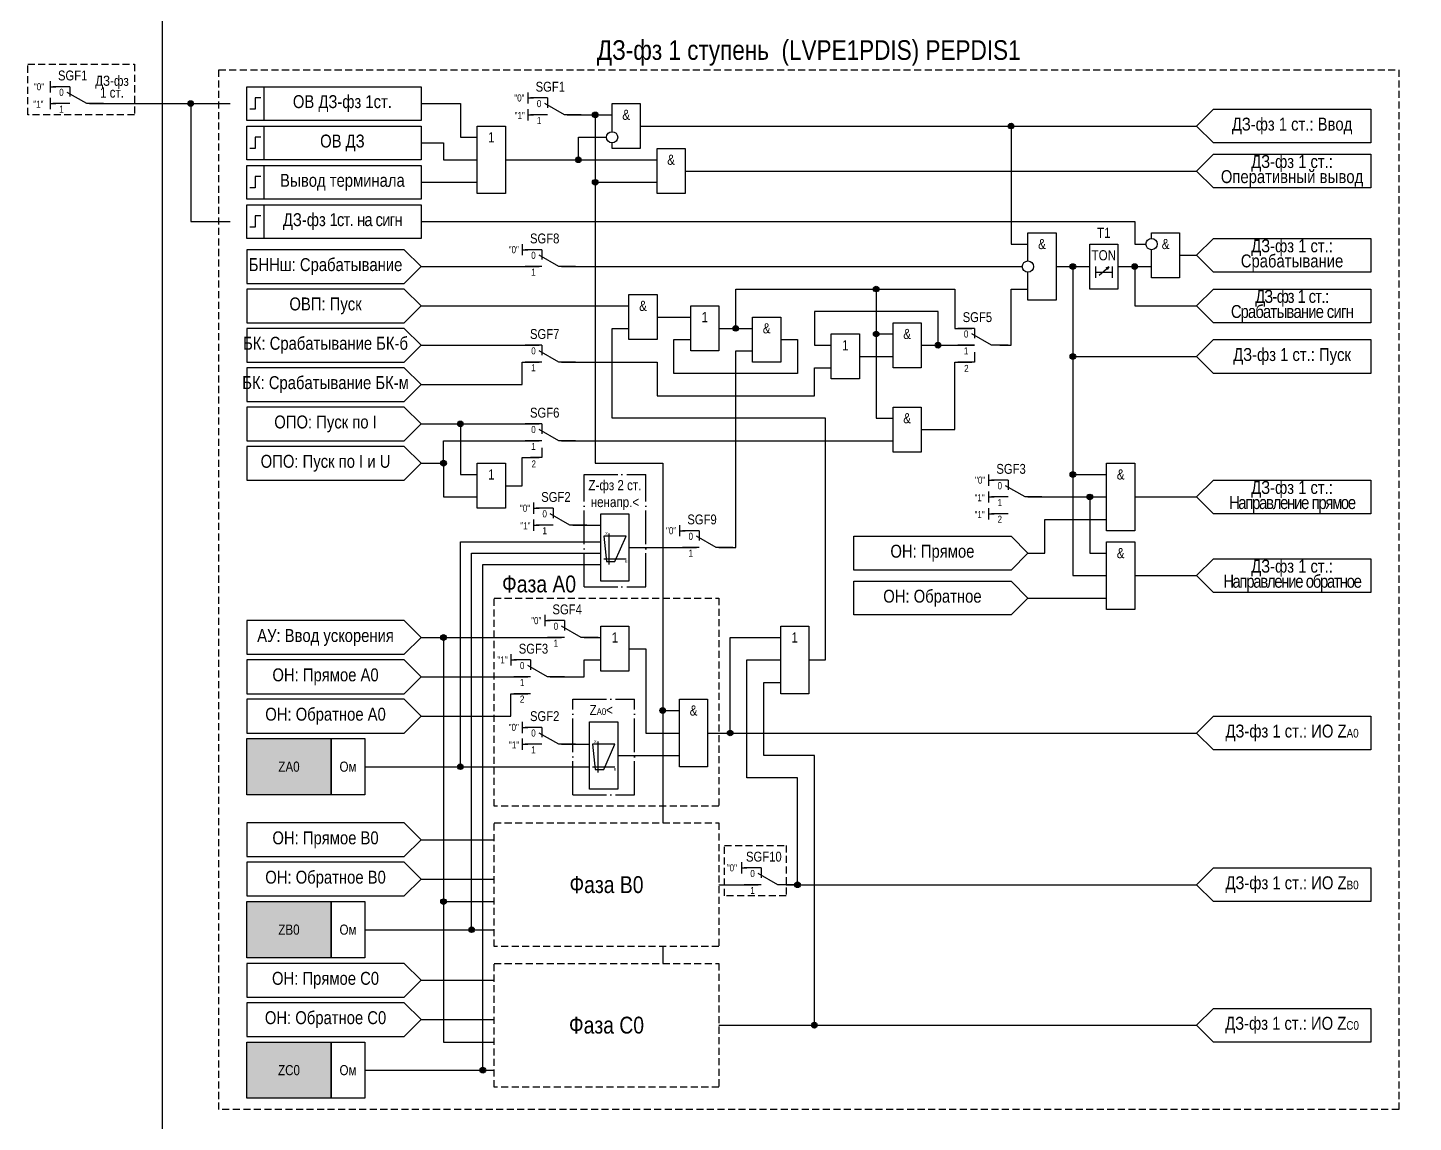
# Model space of a CAD drawing. Header units: millimetres. Extents: x -68 to 4847, y -35 to 2390.
# Drawn here: x -24 to 222.6, y 607.7 to 802.5 of the extents above; entities that cross this region are included whole.
import ezdxf
from ezdxf.enums import TextEntityAlignment as Align

# ---------------------------------------------------------------- set-up
doc = ezdxf.new("R2010")
doc.units = ezdxf.units.MM
doc.linetypes.add('ACAD_ISO04W100', pattern=[30, 24, -3, 0, -3])
doc.linetypes.add('штриховая2', pattern=[0.375, 0.25, -0.125])
doc.layers.add('TEXT', color=7, linetype='Continuous', lineweight=25)
doc.layers.add('Основная', color=7, linetype='Continuous')
doc.styles.add('1.8_Gost_RD', font='ARIALN.TTF', dxfattribs={"height": 1.8})
doc.styles.add('2.5_Gost_RD', font='ARIALN.TTF', dxfattribs={"height": 2.5})
doc.styles.add('3.5_Gost_RD', font='ARIALN.TTF', dxfattribs={"height": 3.5})
doc.styles.add('Вывод', font='ARIALN.TTF', dxfattribs={"height": 2.5})
doc.styles.add('Компонент', font='ARIALN.TTF', dxfattribs={"height": 3.5})

# ---------------------------------------------------------------- blocks, each defined once
blk = doc.blocks.new('Точка')
at = {"ltscale": 100}
h = blk.add_hatch(color=256, dxfattribs=at)
h.dxf.hatch_style = 1
edge = h.paths.add_edge_path()
edge.add_arc((0, 0), 0.5, 0, 360)
blk.add_circle((0, 0), 0.5, dxfattribs=at)
blk = doc.blocks.new('*U31')
at = {"layer": 'Основная', "ltscale": 0.35}
blk.add_line((6, 6), (6, 2.5), dxfattribs=at)
at = {"layer": 'Основная', "color": 0}
blk.add_line((0, 0), (7, 4), dxfattribs=at)
blk = doc.blocks.new('*U42')
at = {"layer": 'Основная', "color": 0}
for p, q in [((-3, 6), (-9, 6)), ((-3, 0), (-9, 0)), ((9, 0), (3, 0))]:
    blk.add_line(p, q, dxfattribs=at)
at = {"layer": 'Основная', "ltscale": 0.25, "xscale": -1}
blk.add_blockref('*U31', (3, 0), dxfattribs=at)
at = {"layer": 'Основная'}
for tag, height, style, p in [('ОУ', 3.5, 'Компонент', (-2, 10)), ('В1', 2.5, 'Вывод', (-13, 6)), ('В2', 2.5, 'Вывод', (-6, 4)), ('В3', 2.5, 'Вывод', (-6, -2))]:
    blk.add_attdef(tag, text='', height=height, dxfattribs=dict(at, style=style)).set_placement(p, align=Align.MIDDLE_CENTER)
blk = doc.blocks.new('*U48')
at = {"layer": 'Основная', "color": 0}
for p, q in [((-3, 6), (-9, 6)), ((-3, 0), (-9, 0)), ((9, 0), (3, 0))]:
    blk.add_line(p, q, dxfattribs=at)
at = {"layer": 'Основная', "ltscale": 0.25, "xscale": -1}
blk.add_blockref('*U31', (3, 0), dxfattribs=at)
at = {"layer": 'Основная'}
for tag, height, style, p in [('ОУ', 3.5, 'Компонент', (-2, 10)), ('В1', 2.5, 'Вывод', (-13, 6)), ('В2', 2.5, 'Вывод', (-6, 4)), ('В3', 2.5, 'Вывод', (-6, -2))]:
    blk.add_attdef(tag, text='', height=height, dxfattribs=dict(at, style=style)).set_placement(p, align=Align.MIDDLE_CENTER)
blk = doc.blocks.new('*U47')
at = {"layer": 'Основная', "color": 0}
for p, q in [((-3, 6), (-9, 6)), ((-3, 0), (-9, 0)), ((9, 0), (3, 0))]:
    blk.add_line(p, q, dxfattribs=at)
at = {"layer": 'Основная', "ltscale": 0.25, "xscale": -1}
blk.add_blockref('*U31', (3, 0), dxfattribs=at)
at = {"layer": 'Основная'}
for tag, height, style, p in [('ОУ', 3.5, 'Компонент', (-2, 10)), ('В1', 2.5, 'Вывод', (-13, 6)), ('В2', 2.5, 'Вывод', (-6, 4)), ('В3', 2.5, 'Вывод', (-6, -2))]:
    blk.add_attdef(tag, text='', height=height, dxfattribs=dict(at, style=style)).set_placement(p, align=Align.MIDDLE_CENTER)
blk = doc.blocks.new('*U22')
at = {"layer": 'Основная', "linetype": 'ACAD_ISO04W100', "ltscale": 0.25}
for p, q in [((0, 0), (11, 0)), ((0, -17), (0, 0)), ((11, -17), (11, 0)), ((0, -17), (11, -17))]:
    blk.add_line(p, q, dxfattribs=at)
at = {"layer": 'Основная', "style": 'Компонент'}
blk.add_attdef('ОУ', text='', height=3.5, dxfattribs=at).set_placement((11, 0), align=Align.MIDDLE_CENTER)
blk = doc.blocks.new('*U43')
at = {"layer": 'Основная', "color": 0}
for p, q in [((-3, 6), (-9, 6)), ((-3, 0), (-9, 0)), ((9, 0), (3, 0))]:
    blk.add_line(p, q, dxfattribs=at)
at = {"layer": 'Основная', "ltscale": 0.25, "xscale": -1}
blk.add_blockref('*U31', (3, 0), dxfattribs=at)
at = {"layer": 'Основная'}
for tag, height, style, p in [('ОУ', 3.5, 'Компонент', (-2, 10)), ('В1', 2.5, 'Вывод', (-14, 6)), ('В2', 2.5, 'Вывод', (-6, 4)), ('В3', 2.5, 'Вывод', (-6, -2))]:
    blk.add_attdef(tag, text='', height=height, dxfattribs=dict(at, style=style)).set_placement(p, align=Align.MIDDLE_CENTER)
blk = doc.blocks.new('*U23')
at = {"layer": 'Основная', "linetype": 'ACAD_ISO04W100', "ltscale": 0.25}
for p, q in [((0, 0), (11, 0)), ((0, -20), (0, 0)), ((11, -20), (11, 0)), ((0, -20), (11, -20))]:
    blk.add_line(p, q, dxfattribs=at)
at = {"layer": 'Основная', "style": 'Компонент'}
blk.add_attdef('ОУ', text='', height=3.5, dxfattribs=at).set_placement((11, 0), align=Align.MIDDLE_CENTER)
blk = doc.blocks.new('*U46')
at = {"layer": 'Основная', "color": 0}
for p, q in [((-3, 6), (-9, 6)), ((-3, 0), (-9, 0)), ((9, 0), (3, 0))]:
    blk.add_line(p, q, dxfattribs=at)
at = {"layer": 'Основная', "ltscale": 0.25, "xscale": -1}
blk.add_blockref('*U31', (3, 0), dxfattribs=at)
at = {"layer": 'Основная'}
for tag, height, style, p in [('ОУ', 3.5, 'Компонент', (-2, 10)), ('В1', 2.5, 'Вывод', (-13.37, 6)), ('В2', 2.5, 'Вывод', (-6, 4)), ('В3', 2.5, 'Вывод', (-6, -2))]:
    blk.add_attdef(tag, text='', height=height, dxfattribs=dict(at, style=style)).set_placement(p, align=Align.MIDDLE_CENTER)
blk = doc.blocks.new('*U32')
at = {"layer": 'Основная', "color": 0}
for p, q in [((-3, 6), (-9, 6)), ((-3, 0), (-9, 0)), ((9, 0), (3, 0))]:
    blk.add_line(p, q, dxfattribs=at)
at = {"layer": 'Основная', "ltscale": 0.25, "xscale": -1}
blk.add_blockref('*U31', (3, 0), dxfattribs=at)
at = {"layer": 'Основная'}
for tag, height, style, p in [('ОУ', 3.5, 'Компонент', (-2, 10)), ('В1', 2.5, 'Вывод', (-14, 6)), ('В2', 2.5, 'Вывод', (-6, 4)), ('В3', 2.5, 'Вывод', (-6, -2))]:
    blk.add_attdef(tag, text='', height=height, dxfattribs=dict(at, style=style)).set_placement(p, align=Align.MIDDLE_CENTER)

msp = doc.modelspace()

# ---------------------------------------------------------------- hatches: boundary and pattern name
at = {"ltscale": 100, "true_color": 0xef8637}
h = msp.add_hatch(color=30, dxfattribs=at)
h.dxf.hatch_style = 1
h.paths.add_polyline_path([(15, 676), (30, 676), (30, 666), (15, 666)])
h = msp.add_hatch(color=30, dxfattribs=at)
h.dxf.hatch_style = 1
h.paths.add_polyline_path([(15, 647), (30, 647), (30, 637), (15, 637)])
h = msp.add_hatch(color=30, dxfattribs=at)
h.dxf.hatch_style = 1
h.paths.add_polyline_path([(15, 622), (30, 622), (30, 612), (15, 612)])

# ---------------------------------------------------------------- linework, layer by layer
at = {"color": 6, "ltscale": 100}
for p, q in [((-20, 793), (-20, 791)), ((-20, 792), (-19, 792)), ((-20, 790), (-20, 788)), ((-20, 789), (-19, 789))]:
    msp.add_line(p, q, dxfattribs=at)
at = {"ltscale": 100}
for p, q in [((65, 791), (65, 789)), ((65, 790), (66, 790)), ((65, 788), (65, 786)), ((65, 787), (66, 787)), ((64, 764), (64, 762)), ((64, 763), (65, 763)), ((147, 723), (147, 721)), ((147, 722), (148, 722)), ((66, 718), (66, 716)), ((147, 720), (147, 718)), ((147, 719), (148, 719)), ((66, 717), (67, 717)), ((147, 717), (147, 715)), ((147, 716), (148, 716)), ((150.5, 716), (147.5, 716)), ((66, 715), (66, 713)), ((66, 714), (67, 714)), ((92, 714), (92, 712)), ((92, 713), (93, 713)), ((68, 698), (68, 696)), ((68, 697), (69, 697)), ((62, 691), (62, 689)), ((62, 690), (63, 690)), ((65.5, 684), (62.5, 684)), ((64, 679), (64, 677)), ((64, 678), (65, 678)), ((64, 676), (64, 674)), ((64, 675), (65, 675)), ((103, 654), (103, 652)), ((103, 653), (104, 653))]:
    msp.add_line(p, q, dxfattribs=at)
at = {"color": 7, "ltscale": 100}
for p, q in [((166.7027, 758.463), (168.3736, 759.9489)), ((168.3736, 759.9489), (167.8516, 759.7261)), ((168.3736, 759.9489), (168.1068, 759.4826))]:
    msp.add_line(p, q, dxfattribs=at)
at = {"color": 3, "ltscale": 100}
msp.add_lwpolyline([(0, 1360), (370, 1360), (370, 0), (0, 0)], close=True, dxfattribs=at)
at = {"color": 6, "linetype": 'штриховая2', "ltscale": 5}
msp.add_lwpolyline([(-24, 796), (-5, 796), (-5, 787), (-24, 787)], close=True, dxfattribs=at)
at = {"linetype": 'штриховая2', "ltscale": 5}
for points in [[(10, 795), (220, 795), (220, 610), (10, 610)], [(100, 657), (111, 657), (111, 648), (100, 648)]]:
    msp.add_lwpolyline(points, close=True, dxfattribs=at)
at = {"ltscale": 100}
for points in [[(15, 792), (18, 792), (18, 786), (15, 786)], [(15, 792), (46, 792), (46, 786), (15, 786)], [(215, 782), (187, 782), (184, 785), (187, 788), (215, 788)], [(15, 785), (18, 785), (18, 779), (15, 779)], [(15, 785), (46, 785), (46, 779), (15, 779)], [(56, 785), (61, 785), (61, 773), (56, 773)], [(88, 781), (93, 781), (93, 773), (88, 773)], [(187, 780), (215, 780), (215, 774), (187, 774), (184, 777)], [(15, 778), (18, 778), (18, 772), (15, 772)], [(15, 778), (46, 778), (46, 772), (15, 772)], [(15, 771), (18, 771), (18, 765), (15, 765)], [(15, 771), (46, 771), (46, 765), (15, 765)], [(187, 765), (215, 765), (215, 759), (187, 759), (184, 762)], [(165, 764), (170, 764), (170, 756), (165, 756)], [(187, 756), (215, 756), (215, 750), (187, 750), (184, 753)], [(130, 742), (130, 750), (135, 750), (135, 742)], [(187, 747), (215, 747), (215, 741), (187, 741), (184, 744)], [(130, 727), (130, 735), (135, 735), (135, 727)], [(56, 725), (61, 725), (61, 717), (56, 717)], [(168, 725), (173, 725), (173, 713), (168, 713)], [(215, 716), (187, 716), (184, 719), (187, 722), (215, 722)], [(78, 716), (83, 716), (83, 704), (78, 704)], [(151, 712), (154, 709), (151, 706), (123, 706), (123, 712)], [(168, 711), (173, 711), (173, 699), (168, 699)], [(215, 702), (187, 702), (184, 705), (187, 708), (215, 708)], [(151, 704), (154, 701), (151, 698), (123, 698), (123, 704)], [(110, 696), (115, 696), (115, 684), (110, 684)], [(92, 683), (97, 683), (97, 671), (92, 671)], [(76, 679), (81, 679), (81, 667), (76, 667)], [(215, 680), (215, 674), (187, 674), (184, 677), (187, 680)], [(15, 676), (30, 676), (30, 666), (15, 666)], [(30, 676), (36, 676), (36, 666), (30, 666)], [(215, 653), (215, 647), (187, 647), (184, 650), (187, 653)], [(15, 647), (30, 647), (30, 637), (15, 637)], [(30, 647), (36, 647), (36, 637), (30, 637)], [(215, 628), (215, 622), (187, 622), (184, 625), (187, 628)], [(15, 622), (30, 622), (30, 612), (15, 612)], [(30, 622), (36, 622), (36, 612), (30, 612)]]:
    msp.add_lwpolyline(points, close=True, dxfattribs=at)
at = {"lineweight": 30, "ltscale": 100}
for points in [[(17.5, 790), (16.5, 790), (16.5, 788), (15.5, 788)], [(17.5, 783), (16.5, 783), (16.5, 781), (15.5, 781)], [(17.5, 776), (16.5, 776), (16.5, 774), (15.5, 774)], [(17.5, 769), (16.5, 769), (16.5, 767), (15.5, 767)]]:
    msp.add_lwpolyline(points, dxfattribs=at)
at = {"color": 6, "ltscale": 100}
for points in [[(-13, 789), (12, 789)], [(-13, 789), (5, 789), (5, 768), (12, 768)]]:
    msp.add_lwpolyline(points, dxfattribs=at)
at = {"ltscale": 100}
for points in [[(46, 789), (53, 789), (53, 783), (56, 783)], [(72, 787), (80, 787)], [(72, 787), (72, 787)], [(72, 787), (77, 787), (77, 775), (88, 775)], [(72, 787), (77, 787), (77, 725), (89, 725), (89, 681), (92, 681)], [(72, 787), (77, 787), (77, 725), (89, 725), (89, 661)], [(80, 784), (80, 789), (85, 789), (85, 781), (80, 781), (80, 782)], [(85, 785), (184, 785)], [(85, 785), (151, 785), (151, 764), (154, 764)], [(46, 782), (50, 782), (50, 779), (56, 779)], [(61, 779), (74, 779), (74, 783), (79, 783)], [(61, 779), (88, 779)], [(93, 777), (184, 777)], [(46, 775), (56, 775)], [(46, 768), (173, 768), (173, 764), (175, 764)], [(154, 761), (154, 766), (159, 766), (159, 754), (154, 754), (154, 759)], [(176, 765), (176, 766), (181, 766), (181, 758), (176, 758), (176, 763)], [(46, 760), (43, 763), (15, 763), (15, 757), (43, 757), (46, 760)], [(181, 762), (184, 762)], [(46, 760), (67, 760)], [(71, 760), (153, 760)], [(159, 760), (162, 760), (162, 723), (168, 723)], [(159, 760), (162, 760), (162, 705), (168, 705)], [(159, 760), (165, 760)], [(159, 760), (162, 760), (162, 744), (184, 744)], [(166, 760), (166, 758)], [(169, 760), (169, 758)], [(170, 760), (173, 760), (173, 753), (184, 753)], [(170, 760), (176, 760)], [(166, 759), (169, 759)], [(46, 753), (43, 756), (15, 756), (15, 750), (43, 750), (46, 753)], [(88, 755), (88, 747), (83, 747), (83, 755), (88, 755)], [(99, 749), (102, 749), (102, 756), (127, 756), (127, 733), (130, 733)], [(99, 749), (102, 749), (102, 756), (127, 756), (127, 748), (130, 748)], [(99, 749), (102, 749), (102, 756), (141, 756), (141, 749), (144, 749)], [(149, 746), (151, 746), (151, 756), (154, 756)], [(46, 753), (83, 753)], [(99, 753), (99, 745), (94, 745), (94, 753), (99, 753)], [(88, 751), (94, 751)], [(110, 751), (110, 743), (105, 743), (105, 751), (110, 751)], [(135, 746), (138, 746), (138, 752), (116, 752), (116, 746), (119, 746)], [(46, 746), (43, 749), (15, 749), (15, 743), (43, 743), (46, 746)], [(115, 690), (118, 690), (118, 733), (80, 733), (80, 749), (83, 749)], [(99, 749), (105, 749)], [(124, 748), (124, 740), (119, 740), (119, 748), (124, 748)], [(46, 746), (67, 746)], [(110, 747), (113, 747), (113, 741), (91, 741), (91, 747), (94, 747)], [(99, 710), (102, 710), (102, 745), (105, 745)], [(135, 746), (144.5, 746)], [(144.5, 744.75), (144.5, 743), (141.5, 743)], [(46, 739), (64, 739), (64, 743), (67, 743)], [(71, 743), (88, 743), (88, 737), (116, 737), (116, 742), (119, 742)], [(124, 744), (130, 744)], [(135, 731), (141, 731), (141, 743), (144, 743)], [(46, 739), (43, 742), (15, 742), (15, 736), (43, 736), (46, 739)], [(46, 732), (43, 735), (15, 735), (15, 729), (43, 729), (46, 732)], [(46, 732), (53, 732), (53, 723), (56, 723)], [(46, 732), (67, 732)], [(46, 725), (43, 728), (15, 728), (15, 722), (43, 722), (46, 725)], [(46, 725), (50, 725), (50, 729), (67, 729)], [(67.5, 727.75), (67.5, 726), (65.5, 726)], [(71, 729), (130, 729)], [(46, 725), (50, 725), (50, 719), (56, 719)], [(61, 721), (64, 721), (64, 726), (67, 726)], [(154, 719), (168, 719)], [(154, 719), (165, 719), (165, 709), (168, 709)], [(173, 719), (184, 719)], [(73, 714), (78, 714)], [(154, 709), (157, 709), (157, 715), (168, 715)], [(36, 671), (53, 671), (53, 711), (78, 711)], [(78.5, 712), (79, 707.5), (80.5, 707.5), (82.5, 712), (78.5, 712)], [(79.5, 707), (79.5, 712.5)], [(36, 642), (55, 642), (55, 709), (78, 709)], [(78.5, 708), (82.5, 708)], [(83, 710), (95, 710)], [(36, 617), (57, 617), (57, 707), (78, 707)], [(173, 705), (184, 705)], [(154, 701), (168, 701)], [(46, 694), (43, 697), (15, 697), (15, 691), (43, 691), (46, 694)], [(83, 696), (83, 688), (78, 688), (78, 696), (83, 696)], [(46, 694), (71, 694)], [(46, 694), (50, 694), (50, 647), (59, 647)], [(46, 694), (50, 694), (50, 622), (59, 622)], [(75, 694), (78, 694)], [(97, 677), (101, 677), (101, 694), (110, 694)], [(83, 692), (86, 692), (86, 677), (92, 677)], [(46, 687), (43, 690), (15, 690), (15, 684), (43, 684), (46, 687)], [(69, 687), (75, 687), (75, 690), (78, 690)], [(111, 650), (113, 650), (113, 669), (104, 669), (104, 690), (110, 690)], [(46, 687), (65, 687)], [(99, 625), (116, 625), (116, 673), (107, 673), (107, 686), (110, 686)], [(46, 680), (62, 680), (62, 684), (65, 684)], [(46, 680), (43, 683), (15, 683), (15, 677), (43, 677), (46, 680)], [(97, 677), (184, 677)], [(71, 675), (76, 675)], [(76.5, 675), (77, 670.5), (78.5, 670.5), (80.5, 675), (76.5, 675)], [(77.5, 670), (77.5, 675.5)], [(36, 671), (76, 671)], [(76.5, 671), (80.5, 671)], [(81, 673), (92, 673)], [(46, 658), (43, 661), (15, 661), (15, 655), (43, 655), (46, 658)], [(46, 658), (59, 658)], [(46, 651), (43, 654), (15, 654), (15, 648), (43, 648), (46, 651)], [(46, 651), (59, 651)], [(99, 650), (106, 650)], [(111, 650), (184, 650)], [(36, 642), (59, 642)], [(89, 639), (89, 636)], [(46, 633), (43, 636), (15, 636), (15, 630), (43, 630), (46, 633)], [(46, 633), (59, 633)], [(46, 626), (43, 629), (15, 629), (15, 623), (43, 623), (46, 626)], [(46, 626), (59, 626)], [(99, 625), (184, 625)], [(36, 617), (59, 617)]]:
    msp.add_lwpolyline(points, dxfattribs=at)
at = {"color": 251, "linetype": 'штриховая2', "ltscale": 5, "true_color": 0x58595b}
for points in [[(59, 701), (99, 701), (99, 664), (59, 664)], [(59, 661), (99, 661), (99, 639), (59, 639)], [(59, 636), (99, 636), (99, 614), (59, 614)]]:
    msp.add_lwpolyline(points, close=True, dxfattribs=at)
at = {"ltscale": 100}
for centre in [(80, 783), (176, 764), (154, 760)]:
    msp.add_circle(centre, 1, dxfattribs=at)

# ---------------------------------------------------------------- block references
for p in [(5, 789), (151, 785), (74, 779), (77, 775), (162, 760), (173, 760), (127, 756), (102, 749), (127, 748), (138, 746), (162, 744), (53, 732), (50, 725), (162, 723), (165, 719), (50, 694), (89, 681), (101, 677), (53, 671), (113, 650), (50, 647), (55, 642), (116, 625), (57, 617)]:
    msp.add_blockref('Точка', p, dxfattribs=at)
at = {"color": 1, "ltscale": 100}
msp.add_blockref('Точка', (77, 787), dxfattribs=at)
at = {"layer": 'Основная', "color": 6, "ltscale": 0.25, "xscale": 0.5, "yscale": 0.5, "zscale": 0.5}
msp.add_blockref('*U32', (-15, 789), dxfattribs=at).add_auto_attribs({'ОУ': 'SGF1', 'В1': '"0"', 'В2': '0', 'В3': '1'})
at = {"layer": 'Основная', "ltscale": 0.25, "xscale": 0.5, "yscale": 0.5, "zscale": 0.5}
for name, p, values in [('*U47', (70, 787), {'ОУ': 'SGF1', 'В1': '"0"', 'В2': '0', 'В3': '1'}), ('*U47', (69, 760), {'ОУ': 'SGF8', 'В1': '"0"', 'В2': '0', 'В3': '1'}), ('*U42', (152, 719), {'ОУ': 'SGF3', 'В1': '"0"', 'В2': '0', 'В3': '1'}), ('*U48', (71, 714), {'ОУ': 'SGF2', 'В1': '"0"', 'В2': '0', 'В3': '1'}), ('*U48', (97, 710), {'ОУ': 'SGF9', 'В1': '"0"', 'В2': '0', 'В3': '1'}), ('*U47', (73, 694), {'ОУ': 'SGF4', 'В1': '"0"', 'В2': '0', 'В3': '1'}), ('*U42', (67, 687), {'ОУ': 'SGF3', 'В1': '"1"', 'В2': '0', 'В3': '1'}), ('*U48', (69, 675), {'ОУ': 'SGF2', 'В1': '"0"', 'В2': '0', 'В3': '1'}), ('*U46', (108, 650), {'ОУ': 'SGF10', 'В1': '"0"', 'В2': '0', 'В3': '1'})]:
    msp.add_blockref(name, p, dxfattribs=at).add_auto_attribs(values)
at = {"layer": 'Основная', "ltscale": 0.25}
ref = msp.add_blockref('*U43', (146, 746), dxfattribs=dict(at, xscale=0.5, yscale=0.5, zscale=0.5))
ref.add_attrib('ОУ', 'SGF5', dxfattribs={"height": 1.75, "style": 'Компонент'}).set_placement((145, 751), align=Align.MIDDLE_CENTER)
ref.add_attrib('В2', '0', dxfattribs={"height": 1.25, "style": 'Вывод'}).set_placement((143, 748), align=Align.MIDDLE_CENTER)
ref.add_attrib('В3', '1', dxfattribs={"height": 1.25, "style": 'Вывод'}).set_placement((143, 745), align=Align.MIDDLE_CENTER)
ref = msp.add_blockref('*U43', (69, 743), dxfattribs=dict(at, xscale=0.5, yscale=0.5, zscale=0.5))
ref.add_attrib('ОУ', 'SGF7', dxfattribs={"height": 1.75, "style": 'Компонент'}).set_placement((68, 748), align=Align.MIDDLE_CENTER)
ref.add_attrib('В2', '0', dxfattribs={"height": 1.25, "style": 'Вывод'}).set_placement((66, 745), align=Align.MIDDLE_CENTER)
ref.add_attrib('В3', '1', dxfattribs={"height": 1.25, "style": 'Вывод'}).set_placement((66, 742), align=Align.MIDDLE_CENTER)
ref = msp.add_blockref('*U43', (69, 729), dxfattribs=dict(at, xscale=0.5, yscale=0.5, zscale=0.5))
ref.add_attrib('ОУ', 'SGF6', dxfattribs={"height": 1.75, "style": 'Компонент'}).set_placement((68, 734), align=Align.MIDDLE_CENTER)
ref.add_attrib('В2', '0', dxfattribs={"height": 1.25, "style": 'Вывод'}).set_placement((66, 731), align=Align.MIDDLE_CENTER)
ref.add_attrib('В3', '1', dxfattribs={"height": 1.25, "style": 'Вывод'}).set_placement((66, 728), align=Align.MIDDLE_CENTER)
for name, p in [('*U23', (75, 723)), ('*U22', (73, 683))]:
    msp.add_blockref(name, p, dxfattribs=at)

# ---------------------------------------------------------------- texts
at = {"color": 30, "ltscale": 100, "attachment_point": 5}
for s, insert, char_height, width, style in [('ДЗ-фз 1 ступень  (LVPE1PDIS) {\\C6;PEPDIS1}', (115, 798), 3.5, 210, '3.5_Gost_RD'), ('\\pxsm0.7;ДЗ-фз \\P1 ст.', (-9, 792), 1.8, 8, '2.5_Gost_RD')]:
    msp.add_mtext(s, dxfattribs=dict(at, insert=insert, char_height=char_height, width=width, style=style))
at = {"color": 6, "ltscale": 100, "insert": (-23, 789.4962), "char_height": 1.25, "width": 2, "attachment_point": 1, "style": '3.5_Gost_RD'}
msp.add_mtext('"1"', dxfattribs=at)
at = {"ltscale": 100}
for s, insert, char_height, width, attachment_point, style in [('"1"', (62.6591, 787.4962), 1.25, 2, 1, '3.5_Gost_RD'), ('&', (82.5, 787), 1.8, 5, 5, '2.5_Gost_RD'), ('1', (58.5, 783), 1.8, 5, 5, '2.5_Gost_RD'), ('&', (90.5, 779), 1.8, 5, 5, '2.5_Gost_RD'), ('T1', (167.5, 766), 1.8, 5, 5, '2.5_Gost_RD'), ('&', (156.5, 764), 1.8, 5, 5, '2.5_Gost_RD'), ('&', (178.5, 764), 1.8, 5, 5, '2.5_Gost_RD'), ('TON', (167.5, 762), 1.8, 5, 5, '2.5_Gost_RD'), ('&', (85.5, 753), 1.8, 5, 5, '2.5_Gost_RD'), ('1', (96.5, 751), 1.8, 5, 5, '2.5_Gost_RD'), ('&', (107.5, 749), 1.8, 5, 5, '2.5_Gost_RD'), ('&', (132.5, 748), 1.8, 5, 5, '2.5_Gost_RD'), ('1', (121.5, 746), 1.8, 5, 5, '2.5_Gost_RD'), ('2', (142.6521, 742.4981), 1.25, 2, 1, 'Вывод'), ('&', (132.5, 733), 1.8, 5, 5, '2.5_Gost_RD'), ('2', (65.6521, 725.4981), 1.25, 2, 1, 'Вывод'), ('1', (58.5, 723), 1.8, 5, 5, '2.5_Gost_RD'), ('&', (170.5, 723), 1.8, 5, 5, '2.5_Gost_RD'), ('"1"', (144.5, 719.4962), 1.25, 2, 1, '3.5_Gost_RD'), ('"1"', (144.5, 716.4962), 1.25, 2, 1, '3.5_Gost_RD'), ('2', (148.5907, 715.6607), 1.25, 2, 1, '3.5_Gost_RD'), ('"1"', (63.6689, 714.4962), 1.25, 2, 1, '3.5_Gost_RD'), ('\\pxqc;{\\W0.9;X}', (79, 712.5), 0.5, 1, 5, '1.8_Gost_RD'), ('\\pxqc;{\\W0.9;R}', (82.5, 707.5), 0.5, 1, 5, '1.8_Gost_RD'), ('&', (170.5, 709), 1.8, 5, 5, '2.5_Gost_RD'), ('1', (80.5, 694), 1.8, 5, 5, '2.5_Gost_RD'), ('1', (112.5, 694), 1.8, 5, 5, '2.5_Gost_RD'), ('2', (63.5907, 683.6607), 1.25, 2, 1, '3.5_Gost_RD'), ('Z{\\H0.66667x;А0\\H1.49999x;<}', (76, 682), 1.8, 8, 1, '1.8_Gost_RD'), ('&', (94.5, 681), 1.8, 5, 5, '2.5_Gost_RD'), ('\\pxqc;{\\W0.9;X}', (77, 675.5), 0.5, 1, 5, '1.8_Gost_RD'), ('"1"', (61.6432, 675.4962), 1.25, 2, 1, '3.5_Gost_RD'), ('ZA0', (22.5, 671), 1.8, 15, 5, '1.8_Gost_RD'), ('Ом', (33, 671), 1.8, 6, 5, '1.8_Gost_RD'), ('\\pxqc;{\\W0.9;R}', (80.5, 670.5), 0.5, 1, 5, '1.8_Gost_RD'), ('ZB0', (22.5, 642), 1.8, 15, 5, '1.8_Gost_RD'), ('Ом', (33, 642), 1.8, 6, 5, '1.8_Gost_RD'), ('ZC0', (22.5, 617), 1.8, 15, 5, '1.8_Gost_RD'), ('Ом', (33, 617), 1.8, 6, 5, '1.8_Gost_RD')]:
    msp.add_mtext(s, dxfattribs=dict(at, insert=insert, char_height=char_height, width=width, attachment_point=attachment_point, style=style))
at = {"color": 7, "ltscale": 100, "insert": (75, 722), "char_height": 1.8, "width": 11, "attachment_point": 1, "style": '1.8_Gost_RD'}
msp.add_mtext('\\pxqc;Z-фз 2 ст. ненапр.<', dxfattribs=at)
at = {"color": 251, "ltscale": 100, "true_color": 0x58595b, "char_height": 3, "attachment_point": 5, "style": '3.5_Gost_RD'}
for s, insert, width in [('Фаза А0', (67, 703.5), 14), ('Фаза В0', (79, 650), 40), ('Фаза С0', (79, 625), 40)]:
    msp.add_mtext(s, dxfattribs=dict(at, insert=insert, width=width))
at = {"layer": 'TEXT', "ltscale": 100, "char_height": 2.3, "width": 28, "attachment_point": 5, "style": '2.5_Gost_RD'}
for s, insert in [('\\pxsm0.7;ОВ ДЗ-фз 1ст.', (32, 789)), ('\\pxsm0.7;ДЗ-фз 1 ст.: Ввод', (201, 785)), ('\\pxsm0.7;ОВ ДЗ', (32, 782)), ('\\pxsm0.7;ДЗ-фз 1 ст.: Оперативный вывод', (201, 777)), ('\\pxsm0.7;Вывод терминала', (32, 775)), ('\\pxsm0.7;ДЗ-фз{\\T0.9; 1ст. на сигн}', (32, 768)), ('\\pxsm0.7;ДЗ-фз 1 ст.: Срабатывание', (201, 762)), ('\\pxsm0.7;БННш: Срабатывание', (29, 760)), ('ОВП: Пуск', (29, 753)), ('\\pxsm0.7;{\\T0.9;ДЗ-фз 1 ст.: Срабатывание сигн}', (201, 753)), ('\\pxsm0.7;БК: Срабатывание БК-б', (29, 746)), ('\\pxsm0.7;ДЗ-фз 1 ст.: Пуск', (201, 744)), ('\\pxsm0.7;БК: Срабатывание БК-м', (29, 739)), ('\\pxsm0.7;ОПО: Пуск по I', (29, 732)), ('\\pxsm0.7;ОПО: Пуск по I и U', (29, 725)), ('\\pxsm0.7;ДЗ-фз 1 ст.:{\\T0.85; Направление прямое}', (201, 719)), ('\\pxsm0.7;ОН: Прямое', (137, 709)), ('\\pxsm0.7;ДЗ-фз 1 ст.:{\\T0.85; Направление обратное}', (201, 705)), ('\\pxsm0.7;ОН: Обратное', (137, 701)), ('\\pxsm0.7;АУ: Ввод ускорения', (29, 694)), ('\\pxsm0.7;ОН: Прямое A0', (29, 687)), ('\\pxsm0.7;ОН: Обратное A0', (29, 680)), ('\\pxsm0.7;ДЗ-фз 1 ст.: ИО {\\C7;Z\\H0.66667x;А0}', (201, 677)), ('\\pxsm0.7;ОН: Прямое B0', (29, 658)), ('\\pxsm0.7;ОН: Обратное B0', (29, 651)), ('\\pxsm0.7;ДЗ-фз 1 ст.: ИО {\\C7;Z\\H0.66667x;B0}', (201, 650)), ('\\pxsm0.7,t9;ОН: Прямое C0', (29, 633)), ('\\pxsm0.7;ОН: Обратное C0', (29, 626)), ('\\pxsm0.7;ДЗ-фз 1 ст.: ИО {\\C7;Z\\H0.66667x;C0}', (201, 625))]:
    msp.add_mtext(s, dxfattribs=dict(at, insert=insert))

doc.saveas('drawing.dxf')
